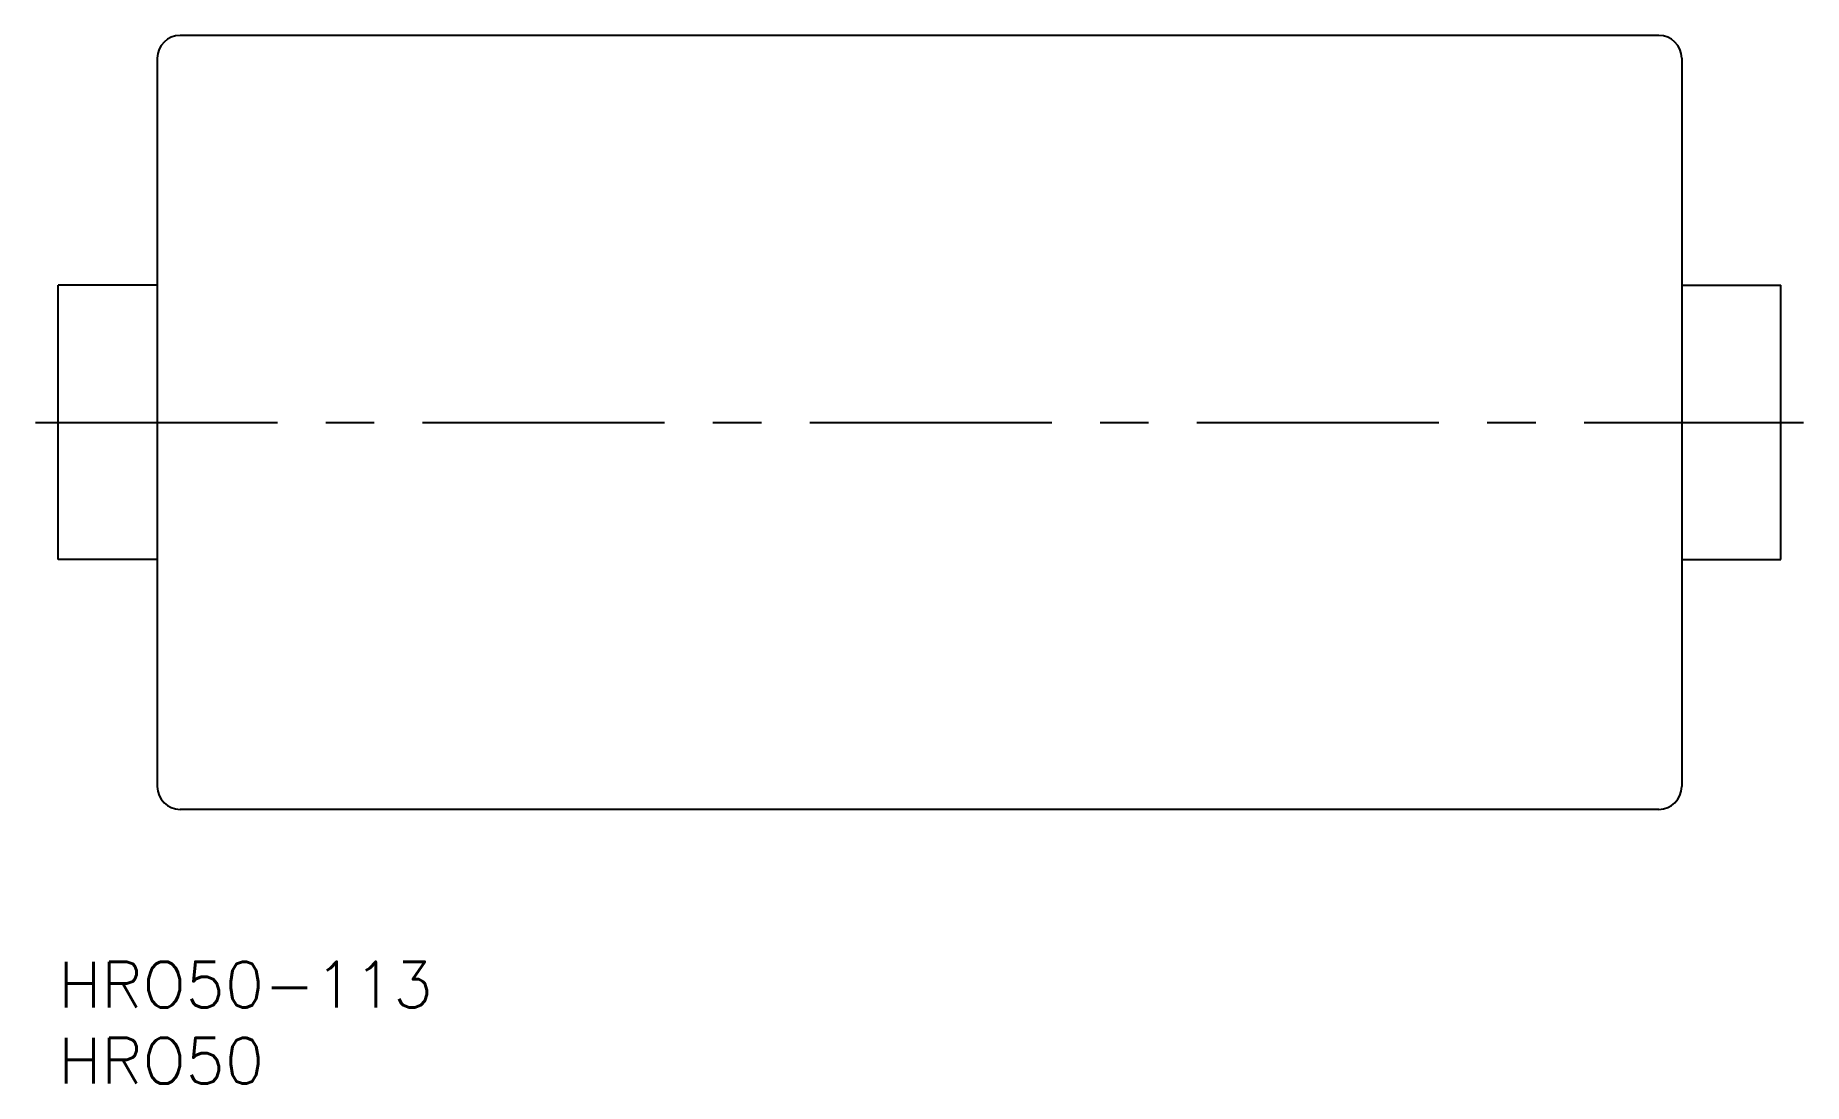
# Model space of a CAD drawing. Extents: x -2 to 114, y -8 to 61.
import ezdxf

# ---------------------------------------------------------------- set-up
doc = ezdxf.new("R2010")
doc.units = 0
doc.header["$LTSCALE"] = 0.5
doc.linetypes.add('CENTER', pattern=[50.8, 31.75, -6.35, 6.35, -6.35])
for name, color, linetype in [('MSM_CENTER', 1, 'CENTER'), ('MSM_CONTINUOUS', 7, 'CONTINUOUS'), ('MSM_PART_NUMBER', 7, 'CONTINUOUS')]:
    doc.layers.add(name, color=color, linetype=linetype)
doc.styles.get("Standard").update_dxf_attribs({"font": 'txt.shx', "height": 3, "bigfont": 'bigfont.shx'})

# ---------------------------------------------------------------- blocks, each defined once
blk = doc.blocks.new('*U2')
at = {"layer": 'MSM_PART_NUMBER'}
blk.add_text('HRO50-113', height=3, dxfattribs=at).set_placement((0, -3))
blk = doc.blocks.new('*U3')
at = {"layer": 'MSM_PART_NUMBER'}
blk.add_text('HRO50', height=3, dxfattribs=at).set_placement((0, -8))

msp = doc.modelspace()

# ---------------------------------------------------------------- linework, layer by layer
at = {"layer": 'MSM_CENTER'}
msp.add_line((-1.5, 35.4), (114.5, 35.4), dxfattribs=at)
at = {"layer": 'MSM_CONTINUOUS'}
for p, q in [((105, 60.8), (8, 60.8)), ((6.5, 59.3), (6.5, 11.5)), ((106.5, 59.3), (106.5, 11.5)), ((6.5, 44.4), (0, 44.4)), ((0, 26.4), (0, 44.4)), ((106.5, 44.4), (113, 44.4)), ((113, 26.4), (113, 44.4)), ((6.5, 26.4), (0, 26.4)), ((106.5, 26.4), (113, 26.4)), ((105, 10), (8, 10))]:
    msp.add_line(p, q, dxfattribs=at)
for centre, start, end in [((8, 59.3), 90, 180), ((105, 59.3), 0, 90), ((8, 11.5), 180, 270), ((105, 11.5), 270, 0)]:
    msp.add_arc(centre, 1.5, start, end, dxfattribs=at)

# ---------------------------------------------------------------- block references
for name in ['*U2', '*U3']:
    msp.add_blockref(name, (0, 0), dxfattribs=at)

doc.saveas('drawing.dxf')
